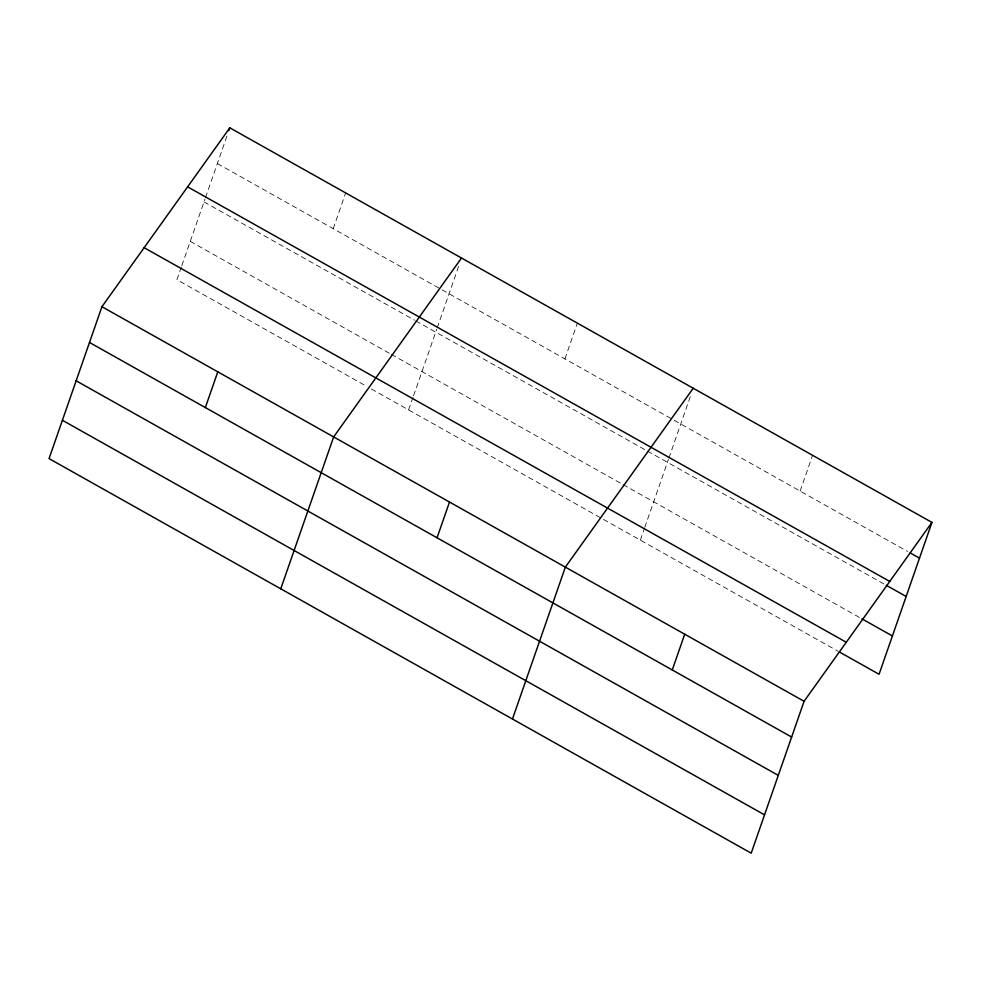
<?xml version="1.0" encoding="UTF-8"?>
<svg xmlns="http://www.w3.org/2000/svg" width="981" height="981" viewBox="0 0 981 981"><rect width="100%" height="100%" fill="white"/><g stroke="black" fill="none" stroke-linecap="round" stroke-linejoin="round"><path stroke-width="0.74" stroke-dasharray="4.91 3.68" d="M181.362 266.93L176.911 279.708L366.011 385.962M181.865 265.508L205.004 199.057M205.495 197.635L227.322 134.973M333.209 228.683L345.655 192.926M408.623 409.911L413.075 397.146M413.565 395.723L436.704 329.273M437.207 327.85L459.022 265.189M564.921 358.887L577.368 323.141M640.335 540.126L644.284 528.771M644.775 527.349L668.417 459.476M668.907 458.053L690.734 395.392M800.14 491.064L812.587 455.319M217.353 163.569L907.56 551.445M204.011 201.902L414.411 320.137M415.748 320.885L646.123 450.34M647.448 451.088L884.936 584.541M190.265 241.375L390.009 353.626M391.345 354.374L621.721 483.841M623.045 484.589L860.57 618.067M371.333 388.966L837.946 651.176"/><path stroke-width="1.47" d="M101.938 306.722L49.05 458.605L751.188 853.176L804.089 701.292L931.95 522.395L229.812 127.824L101.938 306.722L804.089 701.292M228.806 130.681L229.812 127.824M205.348 407.581L217.794 371.824M280.762 588.808L333.65 436.925L461.511 258.028M437.048 537.784L449.506 502.039M512.462 719.024L565.35 567.141L693.224 388.243M672.267 669.962L684.713 634.217M931.95 522.395L879.062 674.278L839.27 651.924M910.221 552.928L919.504 558.152M187.616 186.856L889.755 581.439M886.26 585.289L906.15 596.473M861.907 618.815L892.403 635.958M144.133 247.69L846.284 642.261M89.492 342.467L791.63 737.05M76.15 380.8L778.289 775.37M62.392 420.273L764.542 814.855"/></g></svg>
